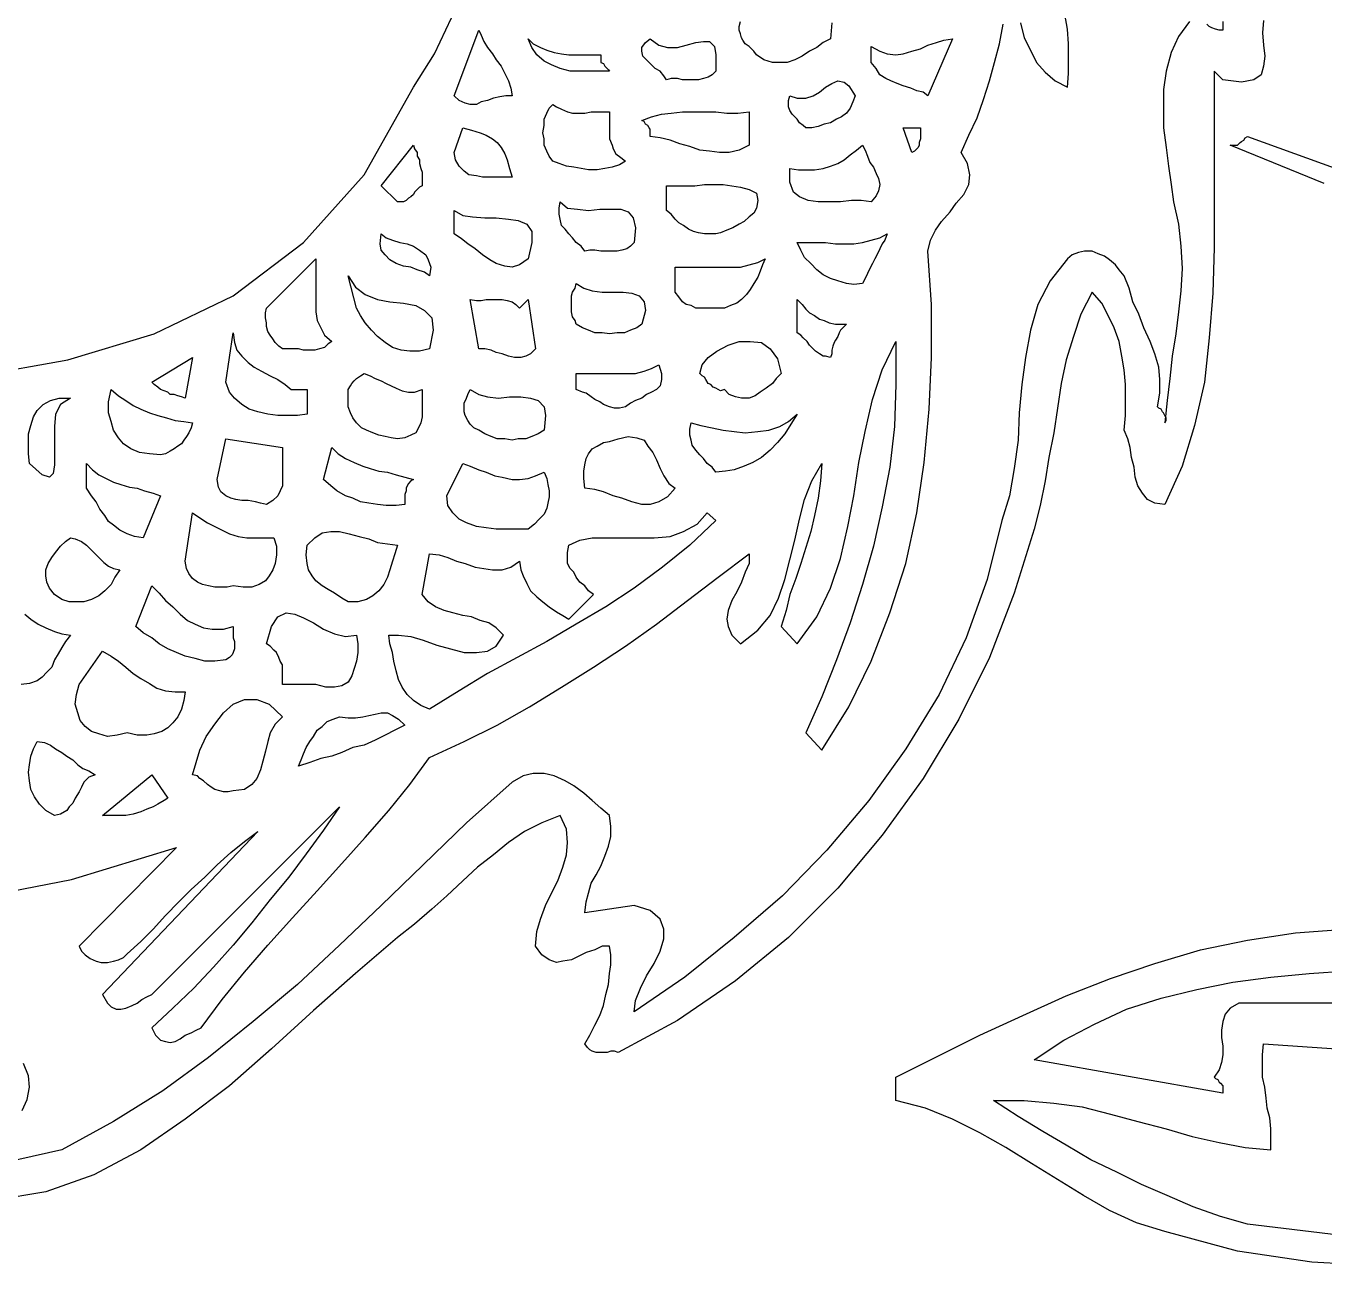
# Model space of a CAD drawing. Extents: x 0.04 to 7.22, y 0.03 to 7.73.
# Drawn here: x 3.606 to 4.658, y 0.76 to 1.764 of the extents above; entities that cross this region are included whole.
import ezdxf

# ---------------------------------------------------------------- set-up
doc = ezdxf.new("R2010")
doc.units = 0
doc.layers.add('1', color=7, linetype='Continuous')

msp = doc.modelspace()

# ---------------------------------------------------------------- linework, layer by layer
for points in [[(3.567, 1.481), (3.64, 1.494), (3.71, 1.515), (3.774, 1.546), (3.831, 1.589), (3.88, 1.644), (3.92, 1.715), (3.937, 1.742), (3.951, 1.771)], [(4.609, 1.769), (4.608, 1.759), (4.609, 1.749), (4.61, 1.74), (4.609, 1.732), (4.607, 1.725), (4.601, 1.721), (4.591, 1.719), (4.576, 1.721), (4.569, 1.728), (4.569, 1.693), (4.569, 1.658), (4.569, 1.621), (4.569, 1.585), (4.568, 1.548), (4.565, 1.512), (4.561, 1.476), (4.553, 1.441), (4.543, 1.408), (4.529, 1.377), (4.521, 1.378), (4.515, 1.381), (4.511, 1.386), (4.507, 1.392), (4.505, 1.399), (4.504, 1.407), (4.502, 1.415), (4.501, 1.423), (4.499, 1.43), (4.496, 1.437), (4.497, 1.449), (4.497, 1.461), (4.497, 1.474), (4.496, 1.486), (4.494, 1.497), (4.492, 1.509), (4.488, 1.52), (4.483, 1.53), (4.478, 1.54), (4.47, 1.549), (4.461, 1.531), (4.455, 1.513), (4.449, 1.494), (4.445, 1.475), (4.442, 1.455), (4.439, 1.435), (4.435, 1.415), (4.432, 1.396), (4.428, 1.376), (4.423, 1.357), (4.407, 1.305), (4.387, 1.253), (4.362, 1.203), (4.333, 1.155), (4.3, 1.109), (4.264, 1.066), (4.224, 1.026), (4.181, 0.991), (4.134, 0.959), (4.086, 0.933), (4.083, 0.934), (4.08, 0.934), (4.077, 0.933), (4.074, 0.933), (4.071, 0.933), (4.068, 0.933), (4.065, 0.934), (4.063, 0.935), (4.061, 0.937), (4.059, 0.94), (4.063, 0.947), (4.067, 0.955), (4.071, 0.963), (4.074, 0.971), (4.076, 0.98), (4.078, 0.988), (4.079, 0.997), (4.08, 1.004), (4.08, 1.012), (4.079, 1.019), (4.073, 1.019), (4.067, 1.016), (4.06, 1.014), (4.054, 1.011), (4.048, 1.008), (4.041, 1.007), (4.036, 1.006), (4.03, 1.008), (4.024, 1.012), (4.019, 1.019), (4.02, 1.031), (4.023, 1.041), (4.027, 1.052), (4.032, 1.062), (4.037, 1.072), (4.041, 1.083), (4.044, 1.093), (4.045, 1.103), (4.044, 1.114), (4.039, 1.125), (4.024, 1.119), (4.01, 1.112), (3.997, 1.103), (3.985, 1.093), (3.972, 1.083), (3.96, 1.072), (3.947, 1.06), (3.935, 1.049), (3.921, 1.037), (3.907, 1.026), (3.873, 0.997), (3.839, 0.967), (3.805, 0.936), (3.771, 0.906), (3.735, 0.879), (3.699, 0.854), (3.661, 0.834), (3.622, 0.82), (3.58, 0.813)], [(4.658, 1.637), (4.582, 1.668), (4.584, 1.668), (4.586, 1.668), (4.588, 1.668), (4.59, 1.67), (4.591, 1.671), (4.593, 1.672), (4.594, 1.674), (4.596, 1.675), (4.682, 1.644)], [(4.707, 0.76), (4.648, 0.763), (4.588, 0.772), (4.529, 0.788), (4.506, 0.795), (4.484, 0.805), (4.463, 0.817), (4.442, 0.83), (4.421, 0.843), (4.4, 0.856), (4.379, 0.868), (4.357, 0.879), (4.335, 0.888), (4.311, 0.894), (4.311, 0.913), (4.345, 0.93), (4.379, 0.947), (4.414, 0.963), (4.449, 0.979), (4.485, 0.993), (4.521, 1.005), (4.558, 1.016), (4.596, 1.024), (4.635, 1.03), (4.675, 1.033)]]:
    msp.add_lwpolyline(points)
at = {"layer": '1'}
for points in [[(4.549, 1.768), (4.54, 1.756), (4.534, 1.743), (4.53, 1.728), (4.528, 1.713), (4.528, 1.698), (4.528, 1.682), (4.53, 1.666), (4.532, 1.651), (4.534, 1.636), (4.536, 1.622), (4.54, 1.604), (4.542, 1.586), (4.543, 1.568), (4.542, 1.55), (4.54, 1.533), (4.538, 1.515), (4.535, 1.497), (4.533, 1.479), (4.531, 1.461), (4.529, 1.443), (4.53, 1.445), (4.53, 1.447), (4.529, 1.449), (4.528, 1.451), (4.527, 1.452), (4.526, 1.454), (4.524, 1.455), (4.523, 1.456), (4.525, 1.467), (4.525, 1.478), (4.524, 1.488), (4.521, 1.499), (4.517, 1.509), (4.512, 1.52), (4.508, 1.531), (4.503, 1.541), (4.5, 1.552), (4.496, 1.562), (4.492, 1.567), (4.489, 1.571), (4.484, 1.575), (4.48, 1.578), (4.475, 1.58), (4.47, 1.582), (4.464, 1.582), (4.459, 1.581), (4.454, 1.579), (4.45, 1.576), (4.436, 1.558), (4.426, 1.539), (4.42, 1.518), (4.416, 1.496), (4.413, 1.474), (4.411, 1.451), (4.41, 1.429), (4.407, 1.406), (4.403, 1.384), (4.397, 1.364), (4.385, 1.316), (4.368, 1.269), (4.346, 1.223), (4.319, 1.179), (4.289, 1.137), (4.255, 1.097), (4.219, 1.06), (4.18, 1.026), (4.14, 0.994), (4.099, 0.966), (4.1, 0.975), (4.104, 0.985), (4.109, 0.995), (4.115, 1.005), (4.12, 1.015), (4.123, 1.025), (4.123, 1.033), (4.12, 1.041), (4.112, 1.048), (4.099, 1.052), (4.059, 1.046), (4.06, 1.055), (4.062, 1.062), (4.064, 1.07), (4.068, 1.077), (4.072, 1.084), (4.075, 1.092), (4.078, 1.1), (4.08, 1.108), (4.08, 1.116), (4.079, 1.125), (4.072, 1.131), (4.065, 1.137), (4.058, 1.143), (4.05, 1.149), (4.043, 1.153), (4.034, 1.157), (4.026, 1.159), (4.017, 1.159), (4.009, 1.157), (4, 1.152), (3.963, 1.119), (3.928, 1.085), (3.894, 1.052), (3.86, 1.02), (3.826, 0.988), (3.79, 0.958), (3.754, 0.929), (3.717, 0.902), (3.677, 0.877), (3.635, 0.854), (3.576, 0.841)], [(4.258, 1.754), (4.252, 1.751), (4.247, 1.747), (4.241, 1.744), (4.235, 1.74), (4.229, 1.737), (4.223, 1.735), (4.217, 1.735), (4.211, 1.735), (4.204, 1.737), (4.198, 1.741), (4.196, 1.744), (4.194, 1.746), (4.192, 1.748), (4.189, 1.75), (4.187, 1.753), (4.186, 1.755), (4.185, 1.758), (4.184, 1.761), (4.184, 1.764), (4.185, 1.768)], [(4.412, 1.767), (4.415, 1.755), (4.42, 1.745), (4.425, 1.735), (4.432, 1.727), (4.44, 1.72), (4.45, 1.715), (4.451, 1.726), (4.451, 1.737), (4.451, 1.75), (4.45, 1.762), (4.448, 1.774)], [(4.576, 1.768), (4.576, 1.761), (4.573, 1.761), (4.57, 1.762), (4.567, 1.763), (4.565, 1.764), (4.563, 1.766)], [(3.555, 1.056), (3.643, 1.073), (3.728, 1.099), (3.649, 1.019), (3.651, 1.015), (3.654, 1.012), (3.658, 1.009), (3.663, 1.007), (3.667, 1.006), (3.672, 1.006), (3.677, 1.007), (3.681, 1.008), (3.685, 1.01), (3.688, 1.013), (3.699, 1.023), (3.709, 1.033), (3.719, 1.044), (3.73, 1.055), (3.74, 1.065), (3.751, 1.075), (3.761, 1.085), (3.772, 1.095), (3.783, 1.104), (3.794, 1.112), (3.668, 0.98), (3.672, 0.973), (3.675, 0.97), (3.679, 0.968), (3.683, 0.968), (3.687, 0.969), (3.692, 0.971), (3.696, 0.973), (3.7, 0.976), (3.704, 0.978), (3.708, 0.98), (3.86, 1.132), (3.847, 1.113), (3.833, 1.094), (3.819, 1.075), (3.804, 1.057), (3.789, 1.038), (3.774, 1.02), (3.758, 1.002), (3.742, 0.985), (3.725, 0.969), (3.708, 0.953), (3.711, 0.947), (3.715, 0.943), (3.719, 0.942), (3.723, 0.941), (3.727, 0.942), (3.731, 0.944), (3.735, 0.947), (3.74, 0.949), (3.744, 0.951), (3.748, 0.953), (3.765, 0.976), (3.783, 0.998), (3.802, 1.02), (3.822, 1.042), (3.842, 1.064), (3.862, 1.086), (3.881, 1.107), (3.9, 1.129), (3.917, 1.15), (3.933, 1.172), (3.961, 1.185), (3.988, 1.198), (4.014, 1.213), (4.04, 1.229), (4.066, 1.245), (4.092, 1.262), (4.117, 1.28), (4.142, 1.299), (4.167, 1.318), (4.192, 1.337), (4.192, 1.329), (4.189, 1.322), (4.186, 1.314), (4.182, 1.306), (4.178, 1.299), (4.175, 1.291), (4.174, 1.284), (4.175, 1.278), (4.178, 1.271), (4.185, 1.264), (4.199, 1.275), (4.209, 1.287), (4.216, 1.301), (4.221, 1.316), (4.225, 1.332), (4.229, 1.348), (4.233, 1.365), (4.237, 1.381), (4.243, 1.396), (4.251, 1.41), (4.25, 1.396), (4.248, 1.382), (4.245, 1.368), (4.242, 1.355), (4.238, 1.342), (4.234, 1.329), (4.23, 1.317), (4.225, 1.304), (4.222, 1.291), (4.218, 1.278), (4.231, 1.264), (4.247, 1.286), (4.258, 1.309), (4.266, 1.333), (4.272, 1.359), (4.277, 1.384), (4.281, 1.411), (4.286, 1.436), (4.292, 1.462), (4.3, 1.486), (4.311, 1.509), (4.311, 1.474), (4.31, 1.44), (4.306, 1.407), (4.3, 1.375), (4.293, 1.343), (4.284, 1.312), (4.274, 1.281), (4.263, 1.251), (4.251, 1.221), (4.238, 1.192), (4.251, 1.178), (4.273, 1.213), (4.291, 1.25), (4.306, 1.289), (4.319, 1.329), (4.328, 1.37), (4.334, 1.411), (4.338, 1.454), (4.34, 1.496), (4.34, 1.539), (4.337, 1.582), (4.339, 1.591), (4.343, 1.599), (4.348, 1.606), (4.355, 1.614), (4.36, 1.621), (4.366, 1.628), (4.37, 1.636), (4.371, 1.644), (4.369, 1.653), (4.364, 1.662), (4.37, 1.676), (4.377, 1.69), (4.382, 1.705), (4.387, 1.72), (4.391, 1.735), (4.395, 1.75), (4.398, 1.766)], [(4, 1.708), (3.995, 1.708), (3.99, 1.707), (3.985, 1.706), (3.98, 1.704), (3.975, 1.703), (3.971, 1.701), (3.966, 1.701), (3.962, 1.702), (3.957, 1.704), (3.953, 1.708), (3.973, 1.761), (3.975, 1.757), (3.977, 1.752), (3.98, 1.747), (3.984, 1.742), (3.987, 1.737), (3.991, 1.732), (3.994, 1.726), (3.997, 1.72), (3.999, 1.714), (4, 1.708)], [(4.259, 1.767), (4.258, 1.754)], [(4.072, 1.741), (4.072, 1.739), (4.072, 1.737), (4.072, 1.735), (4.074, 1.734), (4.075, 1.732), (4.076, 1.731), (4.078, 1.729), (4.079, 1.728), (4.071, 1.728), (4.063, 1.728), (4.055, 1.728), (4.047, 1.728), (4.039, 1.73), (4.032, 1.733), (4.026, 1.736), (4.02, 1.741), (4.016, 1.747), (4.013, 1.754), (4.017, 1.75), (4.023, 1.747), (4.028, 1.745), (4.034, 1.743), (4.04, 1.742), (4.046, 1.741), (4.053, 1.741), (4.06, 1.741), (4.066, 1.741), (4.072, 1.741)], [(4.165, 1.728), (4.162, 1.725), (4.159, 1.723), (4.155, 1.722), (4.151, 1.721), (4.147, 1.721), (4.142, 1.721), (4.138, 1.721), (4.134, 1.722), (4.129, 1.722), (4.125, 1.721), (4.123, 1.724), (4.12, 1.728), (4.116, 1.73), (4.112, 1.734), (4.109, 1.737), (4.106, 1.74), (4.105, 1.744), (4.105, 1.747), (4.108, 1.751), (4.112, 1.754), (4.119, 1.749), (4.126, 1.747), (4.134, 1.747), (4.141, 1.749), (4.149, 1.751), (4.155, 1.752), (4.16, 1.752), (4.164, 1.748), (4.165, 1.741), (4.165, 1.728)], [(4.337, 1.708), (4.333, 1.711), (4.328, 1.712), (4.323, 1.714), (4.317, 1.716), (4.312, 1.718), (4.307, 1.72), (4.303, 1.722), (4.298, 1.725), (4.295, 1.73), (4.291, 1.735), (4.291, 1.748), (4.298, 1.744), (4.304, 1.742), (4.311, 1.741), (4.317, 1.742), (4.324, 1.744), (4.331, 1.746), (4.337, 1.749), (4.344, 1.751), (4.35, 1.753), (4.357, 1.754), (4.337, 1.708)], [(4.278, 1.708), (4.276, 1.703), (4.274, 1.698), (4.271, 1.694), (4.267, 1.691), (4.263, 1.689), (4.258, 1.686), (4.253, 1.685), (4.248, 1.683), (4.243, 1.682), (4.238, 1.682), (4.236, 1.684), (4.233, 1.686), (4.231, 1.689), (4.229, 1.691), (4.227, 1.693), (4.225, 1.696), (4.224, 1.699), (4.224, 1.701), (4.224, 1.704), (4.225, 1.708), (4.231, 1.706), (4.238, 1.706), (4.244, 1.708), (4.249, 1.711), (4.254, 1.715), (4.259, 1.718), (4.264, 1.72), (4.269, 1.719), (4.273, 1.716), (4.278, 1.708)], [(4.079, 1.695), (4.079, 1.69), (4.079, 1.686), (4.079, 1.681), (4.079, 1.677), (4.079, 1.673), (4.081, 1.668), (4.082, 1.665), (4.084, 1.661), (4.088, 1.658), (4.092, 1.655), (4.087, 1.652), (4.081, 1.65), (4.075, 1.649), (4.069, 1.648), (4.062, 1.648), (4.056, 1.649), (4.05, 1.65), (4.044, 1.651), (4.038, 1.653), (4.033, 1.655), (4.03, 1.659), (4.028, 1.663), (4.026, 1.668), (4.026, 1.673), (4.025, 1.678), (4.026, 1.684), (4.026, 1.689), (4.028, 1.694), (4.03, 1.698), (4.033, 1.701), (4.036, 1.699), (4.04, 1.697), (4.045, 1.695), (4.049, 1.694), (4.054, 1.694), (4.059, 1.694), (4.064, 1.695), (4.069, 1.695), (4.074, 1.695), (4.079, 1.695)], [(4.192, 1.668), (4.184, 1.664), (4.176, 1.662), (4.168, 1.662), (4.16, 1.663), (4.152, 1.664), (4.144, 1.667), (4.136, 1.669), (4.128, 1.672), (4.12, 1.674), (4.112, 1.675), (4.112, 1.677), (4.112, 1.679), (4.112, 1.681), (4.111, 1.682), (4.11, 1.684), (4.108, 1.685), (4.107, 1.687), (4.105, 1.688), (4.113, 1.691), (4.121, 1.693), (4.129, 1.694), (4.138, 1.695), (4.147, 1.695), (4.156, 1.695), (4.165, 1.695), (4.174, 1.694), (4.183, 1.694), (4.192, 1.695), (4.192, 1.668)], [(4, 1.642), (3.994, 1.642), (3.988, 1.642), (3.982, 1.642), (3.976, 1.642), (3.971, 1.643), (3.965, 1.644), (3.961, 1.647), (3.957, 1.651), (3.954, 1.656), (3.953, 1.662), (3.96, 1.682), (3.967, 1.68), (3.974, 1.678), (3.979, 1.676), (3.984, 1.673), (3.988, 1.67), (3.991, 1.666), (3.994, 1.661), (3.996, 1.656), (3.998, 1.649), (4, 1.642)], [(4.331, 1.682), (4.331, 1.679), (4.331, 1.676), (4.331, 1.673), (4.33, 1.67), (4.33, 1.668), (4.329, 1.666), (4.328, 1.665), (4.326, 1.663), (4.324, 1.662), (4.317, 1.682), (4.331, 1.682)], [(3.927, 1.635), (3.925, 1.634), (3.923, 1.632), (3.921, 1.63), (3.92, 1.628), (3.918, 1.626), (3.916, 1.625), (3.914, 1.623), (3.912, 1.622), (3.91, 1.622), (3.907, 1.622), (3.894, 1.635), (3.92, 1.668), (3.921, 1.665), (3.923, 1.662), (3.923, 1.659), (3.925, 1.656), (3.925, 1.653), (3.926, 1.649), (3.927, 1.646), (3.927, 1.643), (3.927, 1.639), (3.927, 1.635)], [(4.291, 1.622), (4.283, 1.623), (4.275, 1.623), (4.266, 1.622), (4.257, 1.622), (4.248, 1.622), (4.24, 1.623), (4.233, 1.626), (4.228, 1.63), (4.225, 1.638), (4.225, 1.649), (4.232, 1.648), (4.239, 1.648), (4.245, 1.648), (4.252, 1.649), (4.258, 1.651), (4.264, 1.653), (4.269, 1.656), (4.274, 1.66), (4.279, 1.664), (4.284, 1.668), (4.286, 1.664), (4.288, 1.659), (4.29, 1.654), (4.293, 1.65), (4.295, 1.645), (4.297, 1.641), (4.298, 1.636), (4.297, 1.631), (4.295, 1.627), (4.291, 1.622)], [(4.198, 1.629), (4.199, 1.623), (4.198, 1.617), (4.196, 1.613), (4.192, 1.61), (4.188, 1.606), (4.184, 1.604), (4.179, 1.601), (4.174, 1.599), (4.169, 1.597), (4.165, 1.596), (4.161, 1.596), (4.156, 1.596), (4.151, 1.597), (4.147, 1.598), (4.143, 1.6), (4.139, 1.603), (4.135, 1.605), (4.132, 1.608), (4.129, 1.612), (4.125, 1.615), (4.125, 1.635), (4.133, 1.635), (4.14, 1.635), (4.148, 1.635), (4.156, 1.636), (4.163, 1.636), (4.171, 1.636), (4.178, 1.635), (4.185, 1.634), (4.192, 1.632), (4.198, 1.629)], [(4.099, 1.589), (4.096, 1.586), (4.093, 1.584), (4.089, 1.583), (4.085, 1.582), (4.081, 1.582), (4.076, 1.582), (4.072, 1.582), (4.067, 1.583), (4.063, 1.583), (4.059, 1.582), (4.056, 1.586), (4.052, 1.589), (4.049, 1.593), (4.046, 1.596), (4.043, 1.6), (4.04, 1.603), (4.039, 1.608), (4.038, 1.612), (4.038, 1.617), (4.039, 1.622), (4.045, 1.617), (4.053, 1.616), (4.062, 1.615), (4.071, 1.616), (4.08, 1.616), (4.088, 1.616), (4.094, 1.614), (4.098, 1.609), (4.1, 1.601), (4.099, 1.589)], [(4.013, 1.576), (4.006, 1.571), (4, 1.569), (3.994, 1.57), (3.987, 1.572), (3.982, 1.575), (3.976, 1.579), (3.97, 1.584), (3.964, 1.588), (3.959, 1.592), (3.953, 1.596), (3.953, 1.615), (3.96, 1.611), (3.968, 1.61), (3.978, 1.609), (3.987, 1.609), (3.997, 1.608), (4.005, 1.607), (4.012, 1.604), (4.016, 1.598), (4.016, 1.589), (4.013, 1.576)], [(3.933, 1.562), (3.929, 1.565), (3.923, 1.567), (3.918, 1.569), (3.912, 1.57), (3.906, 1.572), (3.901, 1.575), (3.897, 1.579), (3.894, 1.583), (3.893, 1.588), (3.894, 1.596), (3.898, 1.593), (3.903, 1.591), (3.909, 1.589), (3.915, 1.588), (3.92, 1.586), (3.925, 1.583), (3.93, 1.579), (3.932, 1.575), (3.934, 1.569), (3.933, 1.562)], [(4.304, 1.596), (4.302, 1.591), (4.3, 1.588), (4.298, 1.584), (4.296, 1.58), (4.294, 1.576), (4.292, 1.572), (4.29, 1.568), (4.288, 1.564), (4.286, 1.56), (4.284, 1.556), (4.277, 1.555), (4.271, 1.556), (4.264, 1.558), (4.258, 1.56), (4.252, 1.563), (4.247, 1.567), (4.242, 1.572), (4.237, 1.577), (4.234, 1.583), (4.231, 1.589), (4.239, 1.589), (4.246, 1.589), (4.254, 1.589), (4.262, 1.588), (4.269, 1.588), (4.277, 1.588), (4.284, 1.589), (4.291, 1.591), (4.298, 1.593), (4.304, 1.596)], [(3.854, 1.509), (3.851, 1.507), (3.848, 1.504), (3.844, 1.503), (3.84, 1.502), (3.836, 1.502), (3.831, 1.502), (3.827, 1.503), (3.822, 1.503), (3.818, 1.503), (3.814, 1.503), (3.811, 1.505), (3.808, 1.508), (3.806, 1.511), (3.804, 1.514), (3.802, 1.517), (3.801, 1.521), (3.801, 1.524), (3.8, 1.528), (3.8, 1.532), (3.801, 1.536), (3.841, 1.576), (3.841, 1.569), (3.841, 1.562), (3.841, 1.554), (3.841, 1.547), (3.841, 1.54), (3.841, 1.533), (3.842, 1.526), (3.845, 1.52), (3.848, 1.514), (3.854, 1.509)], [(4.205, 1.576), (4.203, 1.571), (4.201, 1.566), (4.199, 1.561), (4.196, 1.556), (4.193, 1.551), (4.19, 1.547), (4.186, 1.543), (4.182, 1.54), (4.177, 1.538), (4.172, 1.536), (4.167, 1.536), (4.163, 1.536), (4.158, 1.536), (4.153, 1.536), (4.149, 1.536), (4.145, 1.538), (4.141, 1.539), (4.138, 1.541), (4.135, 1.545), (4.132, 1.549), (4.132, 1.569), (4.139, 1.569), (4.147, 1.569), (4.155, 1.569), (4.162, 1.569), (4.17, 1.569), (4.177, 1.569), (4.185, 1.569), (4.192, 1.571), (4.199, 1.573), (4.205, 1.576)], [(3.933, 1.503), (3.925, 1.501), (3.917, 1.501), (3.91, 1.502), (3.903, 1.504), (3.897, 1.508), (3.891, 1.513), (3.886, 1.518), (3.881, 1.524), (3.877, 1.53), (3.874, 1.536), (3.867, 1.562), (3.873, 1.553), (3.881, 1.547), (3.891, 1.543), (3.901, 1.541), (3.912, 1.54), (3.922, 1.538), (3.929, 1.534), (3.935, 1.528), (3.936, 1.518), (3.933, 1.503)], [(4.105, 1.523), (4.101, 1.52), (4.096, 1.518), (4.091, 1.516), (4.085, 1.516), (4.079, 1.515), (4.073, 1.516), (4.067, 1.516), (4.062, 1.518), (4.057, 1.52), (4.052, 1.523), (4.051, 1.526), (4.049, 1.529), (4.048, 1.533), (4.048, 1.536), (4.048, 1.539), (4.048, 1.543), (4.048, 1.546), (4.049, 1.549), (4.051, 1.552), (4.052, 1.556), (4.058, 1.552), (4.065, 1.55), (4.073, 1.549), (4.081, 1.549), (4.09, 1.549), (4.097, 1.548), (4.103, 1.546), (4.107, 1.541), (4.108, 1.534), (4.105, 1.523)], [(4.006, 1.536), (4.013, 1.543), (4.019, 1.503), (4.015, 1.499), (4.011, 1.497), (4.007, 1.496), (4.002, 1.496), (3.997, 1.497), (3.992, 1.499), (3.987, 1.5), (3.983, 1.502), (3.978, 1.503), (3.973, 1.503), (3.966, 1.543), (3.971, 1.542), (3.975, 1.542), (3.979, 1.543), (3.983, 1.543), (3.988, 1.543), (3.992, 1.543), (3.996, 1.542), (4, 1.541), (4.003, 1.539), (4.006, 1.536)], [(4.271, 1.523), (4.269, 1.521), (4.266, 1.518), (4.265, 1.516), (4.264, 1.513), (4.262, 1.51), (4.261, 1.508), (4.26, 1.505), (4.259, 1.502), (4.259, 1.499), (4.258, 1.496), (4.254, 1.497), (4.252, 1.497), (4.249, 1.499), (4.246, 1.501), (4.243, 1.504), (4.241, 1.506), (4.239, 1.509), (4.236, 1.512), (4.234, 1.514), (4.231, 1.516), (4.231, 1.543), (4.235, 1.539), (4.238, 1.535), (4.241, 1.532), (4.245, 1.53), (4.249, 1.527), (4.253, 1.526), (4.257, 1.524), (4.262, 1.523), (4.266, 1.523), (4.271, 1.523)], [(3.821, 1.47), (3.834, 1.47), (3.834, 1.45), (3.826, 1.449), (3.818, 1.449), (3.81, 1.449), (3.802, 1.45), (3.794, 1.452), (3.787, 1.454), (3.781, 1.458), (3.775, 1.463), (3.771, 1.468), (3.768, 1.476), (3.774, 1.516), (3.775, 1.508), (3.777, 1.502), (3.781, 1.497), (3.786, 1.492), (3.791, 1.488), (3.797, 1.485), (3.804, 1.481), (3.81, 1.478), (3.816, 1.474), (3.821, 1.47)], [(4.218, 1.483), (4.214, 1.479), (4.211, 1.475), (4.206, 1.471), (4.201, 1.468), (4.197, 1.465), (4.192, 1.463), (4.186, 1.463), (4.181, 1.464), (4.176, 1.466), (4.172, 1.47), (4.169, 1.469), (4.167, 1.47), (4.165, 1.471), (4.163, 1.472), (4.161, 1.474), (4.159, 1.475), (4.157, 1.478), (4.156, 1.48), (4.154, 1.481), (4.152, 1.483), (4.154, 1.49), (4.159, 1.496), (4.166, 1.501), (4.175, 1.506), (4.184, 1.509), (4.193, 1.509), (4.202, 1.508), (4.209, 1.503), (4.215, 1.495), (4.218, 1.483)], [(3.735, 1.463), (3.732, 1.464), (3.729, 1.465), (3.726, 1.466), (3.723, 1.466), (3.721, 1.468), (3.718, 1.469), (3.715, 1.47), (3.713, 1.472), (3.71, 1.474), (3.708, 1.476), (3.741, 1.496), (3.735, 1.463)], [(4.119, 1.49), (4.121, 1.483), (4.121, 1.478), (4.12, 1.473), (4.117, 1.47), (4.113, 1.468), (4.109, 1.466), (4.105, 1.463), (4.1, 1.461), (4.096, 1.459), (4.092, 1.456), (4.087, 1.455), (4.083, 1.455), (4.079, 1.456), (4.074, 1.458), (4.071, 1.46), (4.067, 1.462), (4.064, 1.464), (4.06, 1.467), (4.057, 1.468), (4.052, 1.47), (4.052, 1.483), (4.059, 1.483), (4.066, 1.483), (4.073, 1.483), (4.08, 1.483), (4.087, 1.483), (4.094, 1.483), (4.1, 1.483), (4.107, 1.485), (4.113, 1.487), (4.119, 1.49)], [(3.927, 1.47), (3.927, 1.464), (3.927, 1.458), (3.927, 1.453), (3.927, 1.448), (3.926, 1.443), (3.924, 1.439), (3.922, 1.435), (3.918, 1.433), (3.913, 1.431), (3.907, 1.43), (3.902, 1.431), (3.897, 1.432), (3.892, 1.433), (3.887, 1.435), (3.882, 1.437), (3.878, 1.439), (3.874, 1.443), (3.871, 1.447), (3.869, 1.451), (3.867, 1.456), (3.867, 1.461), (3.867, 1.464), (3.867, 1.467), (3.867, 1.47), (3.869, 1.473), (3.87, 1.475), (3.872, 1.477), (3.874, 1.479), (3.877, 1.481), (3.88, 1.483), (3.885, 1.481), (3.889, 1.479), (3.894, 1.477), (3.898, 1.475), (3.902, 1.473), (3.906, 1.471), (3.911, 1.469), (3.916, 1.468), (3.921, 1.468), (3.927, 1.47)], [(3.642, 1.463), (3.634, 1.458), (3.63, 1.45), (3.629, 1.44), (3.629, 1.429), (3.629, 1.418), (3.629, 1.409), (3.628, 1.402), (3.625, 1.399), (3.619, 1.401), (3.609, 1.41), (3.608, 1.418), (3.608, 1.426), (3.608, 1.434), (3.61, 1.441), (3.612, 1.448), (3.615, 1.453), (3.62, 1.458), (3.626, 1.461), (3.633, 1.463), (3.642, 1.463)], [(3.741, 1.443), (3.74, 1.439), (3.738, 1.435), (3.736, 1.432), (3.734, 1.429), (3.732, 1.426), (3.729, 1.424), (3.726, 1.422), (3.723, 1.42), (3.719, 1.418), (3.715, 1.417), (3.706, 1.418), (3.698, 1.419), (3.691, 1.422), (3.685, 1.426), (3.681, 1.431), (3.677, 1.437), (3.675, 1.444), (3.673, 1.451), (3.673, 1.46), (3.675, 1.47), (3.681, 1.465), (3.687, 1.461), (3.693, 1.457), (3.699, 1.454), (3.706, 1.451), (3.713, 1.449), (3.72, 1.447), (3.727, 1.445), (3.734, 1.444), (3.741, 1.443)], [(4.026, 1.437), (4.021, 1.434), (4.016, 1.432), (4.011, 1.43), (4.005, 1.43), (4, 1.429), (3.994, 1.43), (3.988, 1.43), (3.983, 1.432), (3.978, 1.434), (3.973, 1.437), (3.969, 1.439), (3.966, 1.442), (3.964, 1.445), (3.962, 1.449), (3.961, 1.452), (3.961, 1.456), (3.961, 1.459), (3.963, 1.463), (3.964, 1.466), (3.966, 1.47), (3.973, 1.466), (3.98, 1.464), (3.989, 1.463), (3.998, 1.464), (4.007, 1.464), (4.015, 1.463), (4.021, 1.461), (4.026, 1.456), (4.027, 1.449), (4.026, 1.437)], [(4.165, 1.403), (4.162, 1.407), (4.158, 1.41), (4.155, 1.414), (4.152, 1.417), (4.149, 1.421), (4.146, 1.425), (4.145, 1.429), (4.144, 1.433), (4.144, 1.438), (4.145, 1.443), (4.153, 1.441), (4.162, 1.439), (4.171, 1.437), (4.18, 1.436), (4.189, 1.435), (4.199, 1.436), (4.208, 1.437), (4.217, 1.44), (4.224, 1.444), (4.231, 1.45), (4.226, 1.442), (4.221, 1.434), (4.215, 1.427), (4.209, 1.421), (4.202, 1.415), (4.195, 1.411), (4.188, 1.408), (4.18, 1.405), (4.173, 1.404), (4.165, 1.403)], [(4.132, 1.39), (4.126, 1.383), (4.119, 1.379), (4.112, 1.377), (4.105, 1.377), (4.097, 1.379), (4.089, 1.382), (4.082, 1.384), (4.074, 1.387), (4.067, 1.389), (4.059, 1.39), (4.058, 1.398), (4.058, 1.404), (4.059, 1.409), (4.06, 1.414), (4.062, 1.418), (4.065, 1.422), (4.069, 1.424), (4.074, 1.427), (4.079, 1.428), (4.086, 1.43), (4.094, 1.432), (4.101, 1.431), (4.107, 1.429), (4.11, 1.424), (4.114, 1.419), (4.117, 1.413), (4.12, 1.406), (4.123, 1.4), (4.127, 1.394), (4.132, 1.39)], [(3.814, 1.423), (3.814, 1.418), (3.814, 1.413), (3.814, 1.408), (3.814, 1.403), (3.814, 1.397), (3.814, 1.392), (3.812, 1.388), (3.81, 1.384), (3.806, 1.38), (3.801, 1.377), (3.796, 1.378), (3.792, 1.379), (3.786, 1.38), (3.781, 1.38), (3.776, 1.381), (3.772, 1.382), (3.768, 1.384), (3.764, 1.387), (3.762, 1.391), (3.761, 1.397), (3.768, 1.43), (3.814, 1.423)], [(3.92, 1.397), (3.918, 1.396), (3.916, 1.394), (3.915, 1.392), (3.914, 1.39), (3.914, 1.388), (3.913, 1.385), (3.913, 1.383), (3.913, 1.38), (3.913, 1.377), (3.906, 1.376), (3.898, 1.376), (3.891, 1.377), (3.884, 1.378), (3.877, 1.379), (3.871, 1.382), (3.865, 1.384), (3.858, 1.388), (3.853, 1.392), (3.847, 1.397), (3.854, 1.423), (3.859, 1.418), (3.865, 1.414), (3.872, 1.411), (3.879, 1.408), (3.885, 1.406), (3.892, 1.404), (3.899, 1.403), (3.906, 1.401), (3.913, 1.399), (3.92, 1.397)], [(3.715, 1.384), (3.701, 1.35), (3.694, 1.351), (3.688, 1.353), (3.682, 1.356), (3.677, 1.36), (3.673, 1.363), (3.67, 1.368), (3.666, 1.373), (3.663, 1.379), (3.659, 1.384), (3.655, 1.39), (3.655, 1.41), (3.66, 1.405), (3.665, 1.401), (3.671, 1.398), (3.677, 1.395), (3.683, 1.393), (3.69, 1.391), (3.696, 1.39), (3.702, 1.388), (3.709, 1.386), (3.715, 1.384)], [(4.026, 1.403), (4.028, 1.398), (4.029, 1.393), (4.03, 1.388), (4.03, 1.383), (4.029, 1.378), (4.028, 1.374), (4.026, 1.369), (4.022, 1.365), (4.018, 1.361), (4.013, 1.357), (4.004, 1.357), (3.996, 1.357), (3.987, 1.357), (3.979, 1.358), (3.971, 1.359), (3.963, 1.362), (3.957, 1.365), (3.952, 1.37), (3.948, 1.376), (3.947, 1.384), (3.96, 1.41), (3.966, 1.408), (3.973, 1.405), (3.979, 1.403), (3.986, 1.4), (3.992, 1.399), (4, 1.397), (4.006, 1.397), (4.013, 1.398), (4.019, 1.4), (4.026, 1.403)], [(3.807, 1.35), (3.809, 1.343), (3.809, 1.336), (3.808, 1.329), (3.806, 1.324), (3.803, 1.319), (3.8, 1.315), (3.795, 1.312), (3.789, 1.31), (3.782, 1.31), (3.774, 1.311), (3.769, 1.31), (3.764, 1.31), (3.759, 1.31), (3.754, 1.311), (3.749, 1.312), (3.745, 1.314), (3.741, 1.317), (3.738, 1.321), (3.736, 1.325), (3.735, 1.331), (3.741, 1.37), (3.747, 1.366), (3.753, 1.362), (3.759, 1.359), (3.765, 1.356), (3.771, 1.353), (3.778, 1.351), (3.785, 1.35), (3.792, 1.35), (3.8, 1.35), (3.807, 1.35)], [(4.165, 1.364), (4.144, 1.344), (4.122, 1.326), (4.099, 1.309), (4.076, 1.294), (4.052, 1.28), (4.028, 1.266), (4.004, 1.253), (3.98, 1.24), (3.957, 1.226), (3.933, 1.211), (3.926, 1.214), (3.92, 1.218), (3.915, 1.223), (3.911, 1.229), (3.908, 1.235), (3.906, 1.242), (3.904, 1.25), (3.903, 1.257), (3.901, 1.264), (3.9, 1.271), (3.908, 1.271), (3.918, 1.27), (3.928, 1.267), (3.939, 1.263), (3.95, 1.26), (3.961, 1.257), (3.971, 1.257), (3.98, 1.258), (3.987, 1.262), (3.993, 1.271), (3.987, 1.277), (3.981, 1.281), (3.974, 1.283), (3.967, 1.286), (3.96, 1.287), (3.952, 1.289), (3.945, 1.291), (3.938, 1.294), (3.932, 1.298), (3.927, 1.304), (3.933, 1.337), (3.941, 1.336), (3.948, 1.334), (3.955, 1.331), (3.962, 1.329), (3.97, 1.326), (3.977, 1.325), (3.984, 1.324), (3.992, 1.324), (3.999, 1.326), (4.006, 1.331), (4.007, 1.324), (4.009, 1.319), (4.012, 1.313), (4.015, 1.307), (4.02, 1.302), (4.025, 1.298), (4.03, 1.294), (4.036, 1.29), (4.041, 1.287), (4.046, 1.284), (4.066, 1.304), (4.062, 1.307), (4.059, 1.311), (4.055, 1.314), (4.052, 1.318), (4.05, 1.322), (4.047, 1.325), (4.045, 1.329), (4.045, 1.334), (4.045, 1.338), (4.046, 1.344), (4.055, 1.348), (4.065, 1.35), (4.076, 1.35), (4.089, 1.35), (4.102, 1.35), (4.115, 1.35), (4.128, 1.351), (4.139, 1.355), (4.15, 1.361), (4.158, 1.37), (4.165, 1.364)], [(3.682, 1.324), (3.678, 1.318), (3.675, 1.312), (3.67, 1.307), (3.665, 1.303), (3.659, 1.3), (3.653, 1.298), (3.647, 1.298), (3.641, 1.298), (3.635, 1.3), (3.629, 1.304), (3.625, 1.309), (3.623, 1.314), (3.622, 1.319), (3.622, 1.324), (3.624, 1.329), (3.627, 1.334), (3.63, 1.338), (3.634, 1.343), (3.638, 1.347), (3.642, 1.35), (3.646, 1.349), (3.651, 1.347), (3.655, 1.344), (3.658, 1.341), (3.662, 1.337), (3.665, 1.334), (3.669, 1.33), (3.673, 1.327), (3.677, 1.325), (3.682, 1.324)], [(3.907, 1.344), (3.905, 1.337), (3.903, 1.331), (3.901, 1.324), (3.899, 1.318), (3.896, 1.312), (3.892, 1.307), (3.887, 1.303), (3.882, 1.3), (3.875, 1.298), (3.867, 1.298), (3.862, 1.301), (3.856, 1.305), (3.851, 1.308), (3.846, 1.311), (3.841, 1.315), (3.838, 1.319), (3.835, 1.324), (3.834, 1.329), (3.833, 1.336), (3.834, 1.344), (3.84, 1.35), (3.846, 1.354), (3.853, 1.355), (3.86, 1.355), (3.868, 1.353), (3.876, 1.351), (3.884, 1.349), (3.891, 1.346), (3.899, 1.345), (3.907, 1.344)], [(3.774, 1.278), (3.774, 1.275), (3.774, 1.272), (3.774, 1.269), (3.775, 1.266), (3.775, 1.263), (3.775, 1.26), (3.774, 1.257), (3.773, 1.255), (3.771, 1.253), (3.768, 1.251), (3.759, 1.25), (3.751, 1.25), (3.743, 1.252), (3.735, 1.254), (3.728, 1.257), (3.721, 1.26), (3.714, 1.264), (3.708, 1.269), (3.701, 1.273), (3.695, 1.278), (3.708, 1.311), (3.714, 1.305), (3.719, 1.299), (3.725, 1.294), (3.731, 1.288), (3.737, 1.283), (3.743, 1.28), (3.75, 1.277), (3.757, 1.276), (3.766, 1.276), (3.774, 1.278)], [(3.605, 1.288), (3.61, 1.284), (3.616, 1.28), (3.622, 1.277), (3.629, 1.274), (3.635, 1.272), (3.642, 1.271)], [(3.874, 1.271), (3.875, 1.264), (3.875, 1.257), (3.874, 1.25), (3.872, 1.244), (3.87, 1.238), (3.867, 1.233), (3.862, 1.23), (3.856, 1.229), (3.849, 1.229), (3.841, 1.231), (3.814, 1.231), (3.814, 1.235), (3.814, 1.239), (3.814, 1.243), (3.814, 1.247), (3.812, 1.25), (3.811, 1.253), (3.809, 1.257), (3.807, 1.259), (3.804, 1.262), (3.801, 1.264), (3.805, 1.278), (3.81, 1.286), (3.817, 1.289), (3.824, 1.288), (3.831, 1.285), (3.839, 1.281), (3.847, 1.276), (3.856, 1.272), (3.865, 1.27), (3.874, 1.271)], [(3.642, 1.271), (3.638, 1.266), (3.635, 1.261), (3.632, 1.256), (3.629, 1.251), (3.627, 1.245), (3.623, 1.241), (3.619, 1.237), (3.615, 1.234), (3.609, 1.232), (3.602, 1.231)], [(3.735, 1.225), (3.734, 1.218), (3.732, 1.211), (3.729, 1.205), (3.725, 1.2), (3.721, 1.196), (3.716, 1.193), (3.71, 1.191), (3.704, 1.19), (3.696, 1.19), (3.688, 1.192), (3.68, 1.19), (3.672, 1.189), (3.665, 1.191), (3.659, 1.193), (3.654, 1.197), (3.65, 1.202), (3.648, 1.208), (3.646, 1.215), (3.647, 1.223), (3.649, 1.231), (3.668, 1.258), (3.675, 1.254), (3.681, 1.25), (3.687, 1.245), (3.693, 1.24), (3.699, 1.236), (3.706, 1.232), (3.712, 1.228), (3.719, 1.226), (3.727, 1.225), (3.735, 1.225)], [(3.814, 1.205), (3.808, 1.199), (3.804, 1.192), (3.802, 1.185), (3.8, 1.177), (3.798, 1.169), (3.796, 1.162), (3.793, 1.155), (3.789, 1.15), (3.783, 1.146), (3.774, 1.145), (3.77, 1.144), (3.766, 1.144), (3.763, 1.145), (3.759, 1.146), (3.756, 1.148), (3.753, 1.15), (3.75, 1.153), (3.747, 1.155), (3.745, 1.157), (3.741, 1.158), (3.744, 1.168), (3.747, 1.178), (3.752, 1.189), (3.759, 1.199), (3.766, 1.208), (3.774, 1.215), (3.783, 1.219), (3.793, 1.219), (3.803, 1.215), (3.814, 1.205)], [(3.913, 1.198), (3.905, 1.194), (3.897, 1.19), (3.889, 1.186), (3.88, 1.182), (3.871, 1.18), (3.862, 1.176), (3.854, 1.173), (3.845, 1.171), (3.836, 1.168), (3.827, 1.165), (3.829, 1.17), (3.831, 1.175), (3.833, 1.18), (3.836, 1.185), (3.839, 1.189), (3.842, 1.194), (3.846, 1.197), (3.85, 1.201), (3.855, 1.203), (3.86, 1.205), (3.867, 1.204), (3.873, 1.204), (3.879, 1.205), (3.884, 1.206), (3.889, 1.207), (3.894, 1.208), (3.899, 1.208), (3.903, 1.206), (3.908, 1.203), (3.913, 1.198)], [(3.662, 1.158), (3.657, 1.156), (3.653, 1.152), (3.651, 1.148), (3.649, 1.144), (3.646, 1.139), (3.644, 1.135), (3.641, 1.132), (3.639, 1.129), (3.634, 1.126), (3.629, 1.125), (3.622, 1.129), (3.617, 1.134), (3.613, 1.14), (3.61, 1.146), (3.609, 1.153), (3.608, 1.16), (3.609, 1.166), (3.61, 1.173), (3.612, 1.179), (3.615, 1.185), (3.621, 1.184), (3.626, 1.182), (3.63, 1.179), (3.635, 1.176), (3.639, 1.173), (3.644, 1.17), (3.648, 1.166), (3.652, 1.163), (3.657, 1.161), (3.662, 1.158)], [(3.721, 1.139), (3.718, 1.137), (3.713, 1.134), (3.709, 1.132), (3.704, 1.13), (3.699, 1.128), (3.693, 1.126), (3.687, 1.125), (3.681, 1.125), (3.675, 1.125), (3.668, 1.125), (3.708, 1.158), (3.721, 1.139)], [(4.67, 0.973), (4.629, 0.973), (4.589, 0.973), (4.582, 0.969), (4.578, 0.964), (4.576, 0.958), (4.575, 0.951), (4.575, 0.945), (4.576, 0.938), (4.576, 0.931), (4.575, 0.925), (4.573, 0.919), (4.569, 0.913), (4.57, 0.912), (4.572, 0.911), (4.573, 0.909), (4.574, 0.908), (4.576, 0.906), (4.576, 0.904), (4.576, 0.902), (4.576, 0.9), (4.423, 0.927), (4.447, 0.943), (4.472, 0.956), (4.498, 0.968), (4.526, 0.977), (4.555, 0.984), (4.584, 0.99), (4.615, 0.994), (4.646, 0.997), (4.677, 0.999)], [(4.67, 0.785), (4.596, 0.794), (4.574, 0.8), (4.552, 0.808), (4.531, 0.817), (4.51, 0.826), (4.49, 0.836), (4.469, 0.846), (4.449, 0.858), (4.43, 0.869), (4.41, 0.881), (4.39, 0.894), (4.415, 0.894), (4.439, 0.892), (4.462, 0.889), (4.485, 0.883), (4.507, 0.877), (4.53, 0.871), (4.551, 0.865), (4.573, 0.86), (4.594, 0.856), (4.615, 0.854), (4.615, 0.863), (4.615, 0.871), (4.614, 0.88), (4.612, 0.888), (4.611, 0.896), (4.61, 0.905), (4.608, 0.913), (4.608, 0.922), (4.608, 0.931), (4.609, 0.94), (4.668, 0.936)], [(3.603, 0.886), (3.607, 0.895), (3.609, 0.905), (3.608, 0.914), (3.604, 0.924)]]:
    msp.add_lwpolyline(points, dxfattribs=at)

doc.saveas('drawing.dxf')
